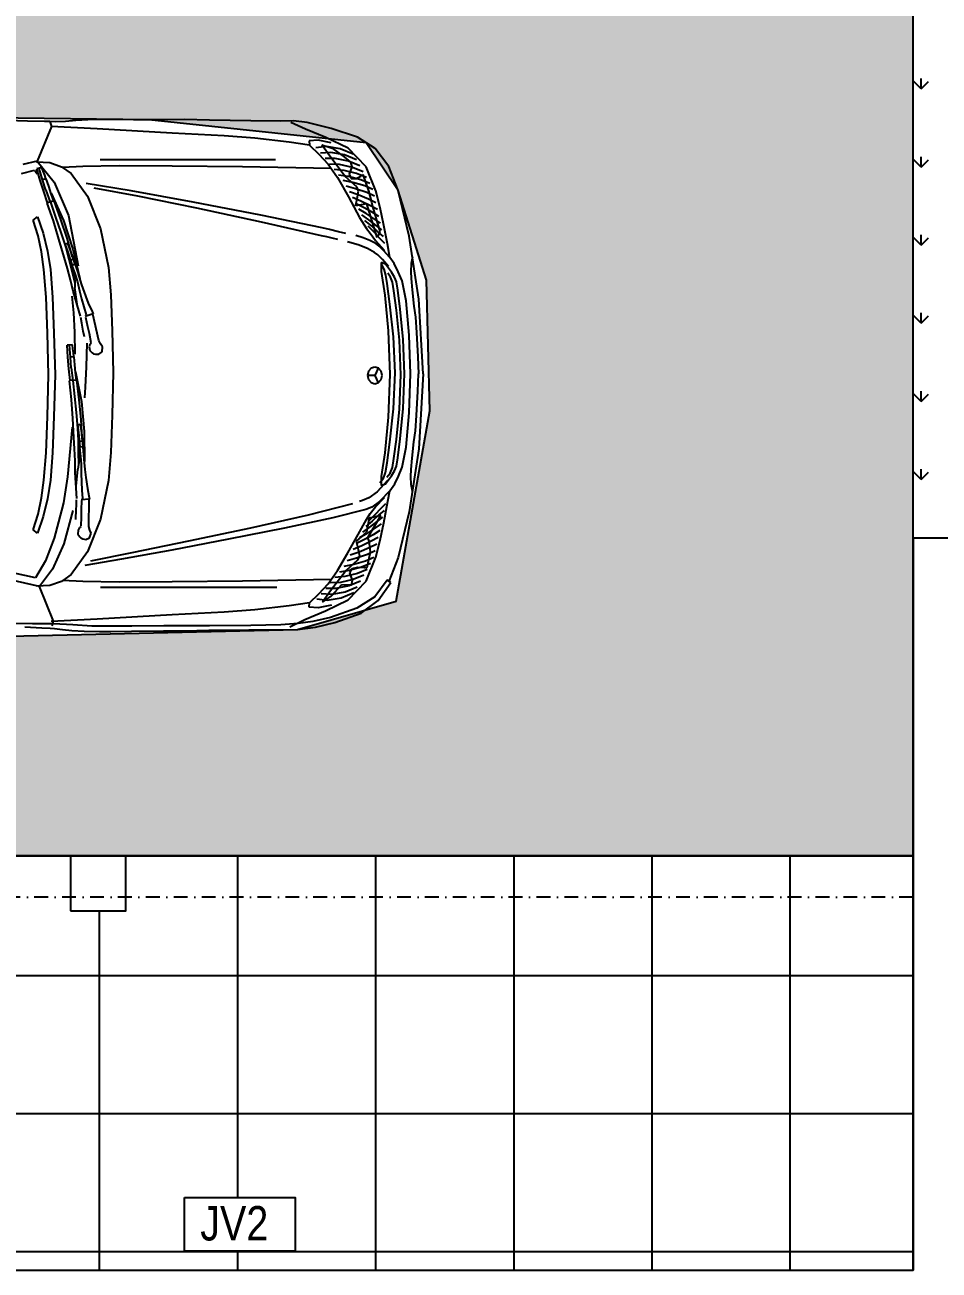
# Model space of a CAD drawing. Header units: millimetres. Extents: x -6300 to 1991, y -4770 to 4545.
# Drawn here: x -1471.2 to -1140.3, y -2712.2 to -2261.4 of the extents above; entities that cross this region are included whole.
import ezdxf
from ezdxf.enums import TextEntityAlignment as Align

# ---------------------------------------------------------------- set-up
doc = ezdxf.new("R2010")
doc.units = ezdxf.units.MM
doc.header["$LTSCALE"] = 20
doc.header["$MEASUREMENT"] = 0
doc.linetypes.add('DASHDOT2', pattern=[0.5, 0.25, -0.125, 0, -0.125])
doc.layers.get('0').update_dxf_attribs({"linetype": 'CONTINUOUS'})
doc.layers.add('HIDROSSANITÁRIO', color=8, linetype='CONTINUOUS')
doc.styles.add('F2', font='ARIALN.TTF')

# ---------------------------------------------------------------- blocks, each defined once
blk = doc.blocks.new('Austin Mini dessus')
at = {"color": 8, "flags": 128}
for points in [[(-0.2069, 3.765), (-0.1204, 3.7865)], [(-0.1204, 3.7865), (-0.0703, 3.7926)], [(-0.114, 3.7617), (-0.0609, 3.787)], [(-0.0703, 3.7926), (-0.0241, 3.7916)], [(-0.0241, 3.7916), (0.0842, 3.7922)], [(0.0842, 3.7922), (0.2332, 3.7952)], [(0.2332, 3.7952), (0.3237, 3.797)], [(0.3237, 3.797), (0.3971, 3.7966)], [(0.3971, 3.7966), (0.5088, 3.7962)], [(0.5088, 3.7962), (0.581, 3.797)], [(0.581, 3.797), (0.6212, 3.7976)], [(0.6212, 3.7976), (0.674, 3.7963)], [(0.674, 3.7963), (0.7177, 3.7934)], [(0.7177, 3.7934), (0.7547, 3.7905)], [(0.7547, 3.7905), (0.7913, 3.7892)], [(0.7913, 3.7892), (0.8117, 3.7899)], [(0.8107, 3.7898), (0.8054, 3.7722)], [(0.8117, 3.7899), (0.831, 3.7901)], [(0.831, 3.7901), (0.8924, 3.7915)], [(0.8924, 3.7915), (1.0016, 3.7949)], [(-0.302, 3.7337), (-0.2069, 3.765)], [(-0.1874, 3.7324), (-0.114, 3.7617)], [(0.18, 3.7384), (0.3684, 3.7483)], [(0.3684, 3.7483), (0.6405, 3.7634)], [(0.6405, 3.7634), (0.8064, 3.7721)], [(0.8054, 3.7722), (0.8566, 3.6469)], [(-0.3667, 3.6929), (-0.302, 3.7337)], [(-0.269, 3.694), (-0.1874, 3.7324)], [(-0.24, 3.6915), (-0.1897, 3.6999)], [(-0.1734, 3.7051), (-0.2108, 3.6933)], [(-0.2065, 3.713), (-0.1595, 3.7223)], [(-0.2018, 3.6646), (-0.1734, 3.7051)], [(-0.1897, 3.6999), (-0.152, 3.6952)], [(-0.1288, 3.7047), (-0.1629, 3.672)], [(-0.1595, 3.7223), (-0.127, 3.7206)], [(-0.127, 3.7206), (-0.1288, 3.7047)], [(-0.1288, 3.7047), (-0.0554, 3.7158)], [(-0.0554, 3.7158), (0.0688, 3.7297)], [(0.0688, 3.7297), (0.18, 3.7384)], [(-0.4163, 3.6266), (-0.3667, 3.6929)], [(-0.3332, 3.6261), (-0.269, 3.694)], [(-0.2983, 3.6509), (-0.2548, 3.669)], [(-0.2862, 3.6722), (-0.24, 3.6915)], [(-0.2557, 3.6613), (-0.2776, 3.6432)], [(-0.2696, 3.6465), (-0.2217, 3.6563)], [(-0.2582, 3.5904), (-0.2018, 3.6646)], [(-0.2108, 3.6933), (-0.2557, 3.6613)], [(-0.2548, 3.669), (-0.2057, 3.6781)], [(-0.2217, 3.6563), (-0.1848, 3.6556)], [(-0.2057, 3.6781), (-0.1684, 3.6754)], [(-0.1629, 3.672), (-0.1958, 3.6357)], [(0.6296, 3.652), (-0.0059, 3.652)], [(-0.4494, 3.54), (-0.4163, 3.6266)], [(-0.3686, 3.5396), (-0.3332, 3.6261)], [(-0.3224, 3.6082), (-0.2844, 3.624)], [(-0.3103, 3.6295), (-0.2696, 3.6465)], [(-0.2992, 3.6015), (-0.2538, 3.6126)], [(-0.2844, 3.624), (-0.2378, 3.6344)], [(-0.2776, 3.6432), (-0.2819, 3.6262)], [(-0.2819, 3.6262), (-0.2717, 3.5998)], [(-0.2538, 3.6126), (-0.2177, 3.6161)], [(-0.2378, 3.6344), (-0.2012, 3.6358)], [(-0.1958, 3.6357), (-0.2299, 3.5876)], [(-0.2069, 3.6195), (0.1144, 3.6255)], [(0.1144, 3.6255), (0.369, 3.6287)], [(0.369, 3.6287), (0.5603, 3.6292)], [(0.5603, 3.6292), (0.6914, 3.6273)], [(0.6914, 3.6273), (0.7656, 3.6231)], [(0.769, 3.6265), (0.7337, 3.6018)], [(0.8118, 3.6411), (0.769, 3.6265)], [(0.8566, 3.6469), (0.7958, 3.5707)], [(0.8596, 3.6444), (0.8118, 3.6411)], [(0.8299, 3.5961), (0.835, 3.6098)], [(0.835, 3.6098), (0.8402, 3.6233)], [(0.8372, 3.5784), (0.8502, 3.6203)], [(0.8402, 3.6233), (0.8582, 3.6183)], [(0.8462, 3.577), (0.8582, 3.6183)], [(0.8566, 3.6469), (0.909, 3.6348)], [(0.8634, 3.6093), (0.8604, 3.6051)], [(0.8666, 3.6133), (0.8634, 3.6093)], [(0.9143, 3.6021), (0.8666, 3.6133)], [(-0.3465, 3.5655), (-0.3139, 3.579)], [(-0.3219, 3.5976), (-0.3417, 3.5395)], [(-0.3344, 3.5868), (-0.2992, 3.6015)], [(-0.3287, 3.5566), (-0.2858, 3.5689)], [(-0.3144, 3.5923), (-0.3219, 3.5976)], [(-0.2975, 3.5839), (-0.3144, 3.5923)], [(-0.3139, 3.579), (-0.2698, 3.5907)], [(-0.2994, 3.5535), (-0.2582, 3.5904)], [(-0.28, 3.5832), (-0.2975, 3.5839)], [(-0.2858, 3.5689), (-0.2505, 3.5765)], [(-0.2717, 3.5998), (-0.28, 3.5832)], [(-0.2299, 3.5876), (-0.2701, 3.5169)], [(-0.2698, 3.5907), (-0.2341, 3.5963)], [(0.517, 3.5386), (0.6793, 3.5662)], [(0.7337, 3.6018), (0.675, 3.5196)], [(0.7958, 3.5707), (0.7435, 3.4498)], [(0.8151, 3.5556), (0.8242, 3.5824)], [(0.8252, 3.5824), (0.8299, 3.5961)], [(0.8252, 3.5824), (0.8372, 3.5784)], [(0.8257, 3.5419), (0.8372, 3.5784)], [(0.8334, 3.5361), (0.8462, 3.577)], [(0.8604, 3.6051), (0.8577, 3.6008)], [(-0.4897, 3.3744), (-0.4494, 3.54)], [(-0.3843, 3.4776), (-0.3686, 3.5396)], [(-0.3639, 3.5197), (-0.3356, 3.5327)], [(-0.3585, 3.5441), (-0.3287, 3.5566)], [(-0.3417, 3.5395), (-0.3534, 3.4979)], [(-0.3424, 3.5089), (-0.3051, 3.524)], [(-0.3356, 3.5327), (-0.2955, 3.5465)], [(-0.2701, 3.5169), (-0.3098, 3.443)], [(-0.3066, 3.538), (-0.2994, 3.5535)], [(-0.3001, 3.5036), (-0.3066, 3.538)], [(-0.3051, 3.524), (-0.273, 3.5351)], [(-0.2955, 3.5465), (-0.2617, 3.5558)], [(0.2791, 3.4759), (0.4929, 3.5192)], [(0.2925, 3.4981), (0.517, 3.5386)], [(0.4929, 3.5192), (0.6502, 3.5491)], [(0.675, 3.5196), (0.6278, 3.4015)], [(0.8067, 3.5309), (0.7615, 3.4315)], [(0.7972, 3.5019), (0.8063, 3.5287)], [(0.8063, 3.5287), (0.8151, 3.5556)], [(0.8257, 3.5419), (0.8097, 3.4979)], [(0.8192, 3.4954), (0.8334, 3.5361)], [(-0.3968, 3.4202), (-0.3843, 3.4776)], [(-0.3572, 3.4821), (-0.3836, 3.3914)], [(-0.3746, 3.4709), (-0.3493, 3.4851)], [(-0.374, 3.3698), (-0.3363, 3.4925)], [(-0.3693, 3.4953), (-0.3424, 3.5089)], [(-0.3534, 3.4979), (-0.3572, 3.4821)], [(-0.3561, 3.4613), (-0.3244, 3.4792)], [(-0.3493, 3.4851), (-0.3148, 3.5016)], [(-0.3363, 3.4925), (-0.2946, 3.4845)], [(-0.3341, 3.4567), (-0.3068, 3.4729)], [(-0.3244, 3.4792), (-0.2956, 3.4936)], [(-0.3148, 3.5016), (-0.2843, 3.5144)], [(-0.2946, 3.4845), (-0.3001, 3.5036)], [(0.0453, 3.4261), (0.2791, 3.4759)], [(0.0478, 3.4514), (0.2925, 3.4981)], [(0.7718, 3.4351), (0.7952, 3.5024)], [(0.8092, 3.4984), (0.7905, 3.4435)], [(0.7952, 3.5024), (0.8192, 3.4954)], [(0.7985, 3.4305), (0.8212, 3.4949)], [(-0.3854, 3.4222), (-0.363, 3.4375)], [(-0.38, 3.4466), (-0.3561, 3.4613)], [(-0.3698, 3.4136), (-0.3437, 3.4343)], [(-0.363, 3.4375), (-0.3341, 3.4567)], [(-0.3534, 3.4119), (-0.3294, 3.4315)], [(-0.3437, 3.4343), (-0.3181, 3.4522)], [(-0.3098, 3.443), (-0.3346, 3.403)], [(-0.1749, 3.4052), (0.0478, 3.4514)], [(-0.172, 3.3767), (0.0453, 3.4261)], [(0.7435, 3.4498), (0.7081, 3.2674)], [(0.7615, 3.4315), (0.7277, 3.3278)], [(0.7484, 3.3675), (0.7718, 3.4351)], [(0.7905, 3.4435), (0.7715, 3.3887)], [(0.7785, 3.3642), (0.7985, 3.4305)], [(0.8558, 3.4451), (0.8359, 3.3854)], [(0.8536, 3.3763), (0.8715, 3.4329)], [(0.8715, 3.4329), (0.8558, 3.4451)], [(-0.4112, 3.3468), (-0.3968, 3.4202)], [(-0.3961, 3.3734), (-0.3767, 3.3898)], [(-0.3908, 3.3978), (-0.3698, 3.4136)], [(-0.3836, 3.3914), (-0.374, 3.3698)], [(-0.3836, 3.366), (-0.363, 3.3894)], [(-0.3767, 3.3898), (-0.3534, 3.4119)], [(-0.3481, 3.3863), (-0.3679, 3.3589)], [(-0.363, 3.3894), (-0.3407, 3.4108)], [(-0.3346, 3.403), (-0.3481, 3.3863)], [(-0.2599, 3.3851), (-0.2335, 3.3912)], [(-0.2335, 3.3912), (-0.2013, 3.399)], [(-0.2013, 3.399), (-0.1749, 3.4052)], [(0.6278, 3.4015), (0.5988, 3.2619)], [(0.7715, 3.3887), (0.7537, 3.3335)], [(0.8359, 3.3854), (0.8202, 3.3211)], [(-0.5243, 3.1472), (-0.4897, 3.3744)], [(-0.4198, 3.2983), (-0.4112, 3.3468)], [(-0.4015, 3.349), (-0.3836, 3.366)], [(-0.3679, 3.3589), (-0.4003, 3.3232)], [(-0.397, 3.3226), (-0.3805, 3.3391)], [(-0.3805, 3.3391), (-0.3683, 3.348)], [(-0.3683, 3.348), (-0.347, 3.3593)], [(-0.347, 3.3593), (-0.3226, 3.369)], [(-0.339, 3.3298), (-0.3048, 3.3438)], [(-0.3226, 3.369), (-0.2958, 3.3774)], [(-0.3048, 3.3438), (-0.2667, 3.355)], [(-0.2307, 3.363), (-0.2112, 3.3675)], [(-0.2112, 3.3675), (-0.1915, 3.3721)], [(-0.1915, 3.3721), (-0.172, 3.3767)], [(0.7293, 3.299), (0.7484, 3.3675)], [(0.7472, 3.3485), (0.7374, 3.3232)], [(0.7462, 3.3202), (0.7557, 3.3455)], [(0.7472, 3.3485), (0.7557, 3.345)], [(0.7597, 3.2985), (0.7785, 3.3642)], [(0.8415, 3.3179), (0.8536, 3.3763)], [(-0.5014, 3.3001), (-0.4965, 3.2759)], [(-0.435, 3.2757), (-0.4198, 3.2983)], [(-0.4198, 3.2983), (-0.397, 3.3226)], [(-0.3926, 3.2902), (-0.3764, 3.3069)], [(-0.3764, 3.3069), (-0.3644, 3.3161)], [(-0.3644, 3.3161), (-0.339, 3.3298)], [(0.7277, 3.3278), (0.7023, 3.2216)], [(0.728, 3.2975), (0.7203, 3.2716)], [(0.7263, 3.2915), (0.7353, 3.2885)], [(0.7374, 3.3232), (0.728, 3.2975)], [(0.7293, 3.2686), (0.7371, 3.2944)], [(0.7422, 3.2911), (0.7318, 3.2485)], [(0.7371, 3.2944), (0.7462, 3.3202)], [(0.7537, 3.3335), (0.7422, 3.2911)], [(0.7478, 3.258), (0.7597, 3.2985)], [(0.8202, 3.3211), (0.8092, 3.2537)], [(0.8325, 3.2537), (0.8415, 3.3179)], [(-0.4965, 3.2759), (-0.4951, 3.2474)], [(-0.4951, 3.2474), (-0.4961, 3.222)], [(-0.4642, 3.2131), (-0.4498, 3.2462)], [(-0.4498, 3.2462), (-0.435, 3.2757)], [(-0.4251, 3.2451), (-0.4036, 3.2735)], [(-0.415, 3.2655), (-0.3926, 3.2902)], [(-0.4054, 3.2337), (-0.3992, 3.255)], [(-0.4036, 3.2735), (-0.3881, 3.2799)], [(-0.3879, 3.2469), (-0.4009, 3.1615)], [(-0.3992, 3.255), (-0.3897, 3.273)], [(-0.3881, 3.2799), (-0.3879, 3.2469)], [(0.5988, 3.2619), (0.5909, 3.1628)], [(0.7153, 3.258), (0.7105, 3.2437)], [(0.7198, 3.2721), (0.7153, 3.258)], [(0.7313, 3.2686), (0.72, 3.2361)], [(0.7208, 3.2721), (0.7313, 3.2686)], [(0.7318, 3.2485), (0.7208, 3.2061)], [(0.7361, 3.2172), (0.7478, 3.258)], [(0.8092, 3.2537), (0.8014, 3.1546)], [(0.8246, 3.1546), (0.8325, 3.2537)], [(-0.4961, 3.222), (-0.5002, 3.1805)], [(-0.4783, 3.1411), (-0.4642, 3.2131)], [(-0.4482, 3.1794), (-0.4433, 3.2092)], [(-0.4433, 3.2092), (-0.4368, 3.2263)], [(-0.4368, 3.2263), (-0.4251, 3.2451)], [(-0.4345, 3.1767), (-0.4292, 3.2081)], [(-0.4292, 3.2081), (-0.4223, 3.2271)], [(-0.4223, 3.2271), (-0.4123, 3.2411)], [(-0.42, 3.129), (-0.4102, 3.2033)], [(-0.4102, 3.2033), (-0.4054, 3.2337)], [(0.7063, 3.2296), (0.6964, 3.1985)], [(0.7116, 3.2101), (0.7041, 3.1774)], [(0.7105, 3.2437), (0.7063, 3.2296)], [(0.72, 3.2361), (0.7116, 3.2101)], [(0.721, 3.2072), (0.7203, 3.1896)], [(0.7215, 3.2248), (0.721, 3.2072)], [(0.7243, 3.2421), (0.7215, 3.2248)], [(0.7263, 3.1761), (0.7361, 3.2172)], [(-0.5002, 3.1805), (-0.5068, 3.1221)], [(-0.457, 3.1102), (-0.4482, 3.1794)], [(-0.4433, 3.1075), (-0.4345, 3.1767)], [(-0.4009, 3.1615), (-0.4139, 3.0323)], [(0.5909, 3.1628), (0.5858, 3.0317)], [(0.6864, 3.1723), (0.6761, 3.1418)], [(0.6964, 3.1985), (0.6864, 3.1723)], [(0.7041, 3.1774), (0.6969, 3.1476)], [(0.6998, 3.0852), (0.7263, 3.1761)], [(0.7123, 3.1286), (0.7203, 3.1896)], [(0.7318, 3.1572), (0.726, 3.0977)], [(-0.5405, 2.876), (-0.5243, 3.1472)], [(-0.5068, 3.1221), (-0.5121, 3.0818)], [(-0.4897, 3.0166), (-0.4783, 3.1411)], [(-0.4326, 3.01), (-0.42, 3.129)], [(0.6698, 3.1266), (0.6607, 3.1082)], [(0.6761, 3.1418), (0.6698, 3.1266)], [(0.6884, 3.1193), (0.6795, 3.0899)], [(0.6969, 3.1476), (0.6884, 3.1193)], [(0.8014, 3.1546), (0.7962, 3.0235)], [(0.8194, 3.0235), (0.8246, 3.1546)], [(-0.5121, 3.0818), (-0.5164, 3.0261)], [(-0.4678, 3.0008), (-0.457, 3.1102)], [(-0.4541, 2.9981), (-0.4433, 3.1075)], [(0.6338, 2.997), (0.6553, 3.0927)], [(0.6607, 3.1082), (0.6538, 3.0932)], [(0.6538, 3.0932), (0.6836, 3.0845)], [(0.6818, 3.0817), (0.6747, 3.0485)], [(0.6957, 3.0601), (0.6993, 3.0807)], [(0.726, 3.0977), (0.7219, 3.0275)], [(-0.5164, 3.0261), (-0.5207, 2.9376)], [(-0.4139, 3.0323), (-0.4198, 2.8742)], [(0.5858, 3.0317), (0.5818, 2.8809)], [(0.6693, 3.0237), (0.6625, 2.9905)], [(0.6747, 3.0485), (0.6693, 3.0237)], [(0.6853, 3.0102), (0.6902, 3.0313)], [(0.6902, 3.0313), (0.6957, 3.0601)], [(0.7219, 3.0275), (0.7205, 2.9476)], [(0.7962, 3.0235), (0.7923, 2.8727)], [(0.8155, 2.8727), (0.8194, 3.0235)], [(-0.4943, 2.876), (-0.4897, 3.0166)], [(-0.473, 2.876), (-0.4678, 3.0008)], [(-0.4594, 2.8733), (-0.4541, 2.9981)], [(-0.4389, 2.8801), (-0.4326, 3.01)], [(0.6202, 2.9747), (0.6273, 2.9847)], [(0.6273, 2.9847), (0.6338, 2.997)], [(0.6618, 2.9878), (0.6631, 2.986)], [(0.6631, 2.986), (0.6661, 2.9845)], [(0.6661, 2.9845), (0.6693, 2.9748)], [(0.677, 2.9877), (0.6796, 2.9022)], [(0.7277, 2.9669), (0.7297, 2.9812)], [(0.7297, 2.9812), (0.7484, 2.9804)], [(0.7369, 2.9367), (0.7402, 2.9806)], [(0.7461, 2.9374), (0.7484, 2.9804)], [(-0.5207, 2.9376), (-0.5227, 2.876)], [(0.6221, 2.9567), (0.6202, 2.9747)], [(0.6341, 2.9475), (0.6221, 2.9567)], [(0.6455, 2.9473), (0.6341, 2.9475)], [(0.6529, 2.9495), (0.6455, 2.9473)], [(0.6577, 2.9524), (0.6529, 2.9495)], [(0.6662, 2.9608), (0.6577, 2.9524)], [(0.6693, 2.9748), (0.6662, 2.9608)], [(0.7205, 2.9096), (0.7234, 2.9377)], [(0.7244, 2.9379), (0.7259, 2.9524)], [(0.7244, 2.9379), (0.7369, 2.9367)], [(0.7259, 2.9524), (0.7277, 2.9669)], [(0.7339, 2.8986), (0.7369, 2.9367)], [(0.7427, 2.8947), (0.7461, 2.9374)], [(-0.3917, 2.8708), (-0.3881, 2.8859)], [(-0.3881, 2.8859), (-0.3786, 2.8967)], [(-0.3786, 2.8967), (-0.3653, 2.9008)], [(-0.3767, 2.8977), (-0.3653, 2.8708)], [(-0.3653, 2.9008), (-0.352, 2.8967)], [(-0.352, 2.8967), (-0.3425, 2.8859)], [(-0.3425, 2.8859), (-0.3389, 2.8708)], [(0.6796, 2.9022), (0.6837, 2.8284)], [(0.718, 2.8814), (0.7205, 2.9096)], [(0.7339, 2.8986), (0.7283, 2.8522)], [(0.7381, 2.8519), (0.7427, 2.8947)], [(-0.5405, 2.876), (-0.5243, 2.6047)], [(-0.5207, 2.8143), (-0.5227, 2.876)], [(-0.4897, 2.7353), (-0.4943, 2.876)], [(-0.4678, 2.7512), (-0.473, 2.876)], [(-0.4541, 2.7484), (-0.4594, 2.8733)], [(-0.4326, 2.7495), (-0.4389, 2.8801)], [(-0.4198, 2.8742), (-0.4139, 2.72)], [(-0.3881, 2.8557), (-0.3917, 2.8708)], [(-0.3786, 2.845), (-0.3881, 2.8557)], [(-0.3653, 2.8409), (-0.3786, 2.845)], [(-0.3653, 2.8708), (-0.3767, 2.844)], [(-0.3653, 2.8708), (-0.3389, 2.8708)], [(-0.352, 2.845), (-0.3653, 2.8409)], [(-0.3425, 2.8557), (-0.352, 2.845)], [(-0.3389, 2.8708), (-0.3425, 2.8557)], [(0.5818, 2.8809), (0.5858, 2.7275)], [(0.7179, 2.8836), (0.6962, 2.7767)], [(0.7054, 2.7825), (0.7131, 2.8533)], [(0.7131, 2.8533), (0.7381, 2.8519)], [(0.7152, 2.8533), (0.718, 2.8814)], [(0.7277, 2.8526), (0.7218, 2.7949)], [(0.7325, 2.784), (0.7401, 2.8518)], [(0.7923, 2.8727), (0.7962, 2.7218)], [(0.8194, 2.7218), (0.8155, 2.8727)], [(-0.5164, 2.7259), (-0.5207, 2.8143)], [(0.6837, 2.8284), (0.6857, 2.7893)], [(0.7218, 2.7949), (0.7156, 2.7372)], [(-0.457, 2.6417), (-0.4678, 2.7512)], [(0.6962, 2.7767), (0.6866, 2.668)], [(0.6979, 2.7113), (0.7054, 2.7825)], [(0.7279, 2.7148), (0.7325, 2.784)], [(-0.5121, 2.6701), (-0.5164, 2.7259)], [(-0.4783, 2.6109), (-0.4897, 2.7353)], [(-0.4433, 2.639), (-0.4541, 2.7484)], [(-0.42, 2.6293), (-0.4326, 2.7495)], [(-0.4139, 2.72), (-0.4009, 2.5911)], [(0.5858, 2.7275), (0.5909, 2.5917)], [(0.6946, 2.6403), (0.6979, 2.7113)], [(0.7156, 2.7372), (0.7107, 2.6794)], [(0.7244, 2.6467), (0.7279, 2.7148)], [(0.7962, 2.7218), (0.8014, 2.5907)], [(0.8246, 2.5907), (0.8194, 2.7218)], [(-0.5068, 2.6299), (-0.5121, 2.6701)], [(0.6866, 2.668), (0.6857, 2.5588)], [(0.6971, 2.6657), (0.6937, 2.6386)], [(0.701, 2.6926), (0.6971, 2.6657)], [(0.701, 2.6926), (0.7101, 2.6911)], [(0.7033, 2.6376), (0.7063, 2.6647)], [(0.7063, 2.6647), (0.71, 2.6915)], [(0.7107, 2.6794), (0.709, 2.6356)], [(0.731, 2.6835), (0.7474, 2.5042)], [(-0.5002, 2.5714), (-0.5068, 2.6299)], [(-0.4482, 2.5725), (-0.457, 2.6417)], [(-0.4345, 2.5698), (-0.4433, 2.639)], [(-0.4102, 2.5543), (-0.42, 2.6293)], [(0.6937, 2.6386), (0.692, 2.6115)], [(0.6934, 2.6323), (0.7028, 2.6314)], [(0.7015, 2.6106), (0.7033, 2.6376)], [(0.709, 2.6356), (0.7085, 2.5917)], [(0.7219, 2.6045), (0.7244, 2.6467)], [(-0.5243, 2.6047), (-0.4897, 2.3776)], [(-0.4961, 2.5299), (-0.5002, 2.5714)], [(-0.4642, 2.5388), (-0.4783, 2.6109)], [(-0.4433, 2.5428), (-0.4482, 2.5725)], [(-0.429, 2.5374), (-0.4345, 2.5698)], [(-0.4009, 2.5911), (-0.3879, 2.5051)], [(0.5909, 2.5917), (0.5988, 2.49)], [(0.689, 2.5822), (0.6878, 2.5675)], [(0.6903, 2.5972), (0.689, 2.5822)], [(0.6914, 2.6119), (0.6903, 2.5972)], [(0.6924, 2.6121), (0.7034, 2.6111)], [(0.6997, 2.5769), (0.6975, 2.5497)], [(0.7034, 2.6111), (0.6997, 2.5769)], [(0.7026, 2.5837), (0.7038, 2.5662)], [(0.7085, 2.5917), (0.7072, 2.5478)], [(0.7197, 2.5621), (0.7219, 2.6045)], [(0.8014, 2.5907), (0.8092, 2.4916)], [(0.8325, 2.4916), (0.8246, 2.5907)], [(-0.4951, 2.5046), (-0.4961, 2.5299)], [(-0.4511, 2.5067), (-0.4642, 2.5388)], [(-0.4368, 2.5257), (-0.4433, 2.5428)], [(-0.4251, 2.5069), (-0.4368, 2.5257)], [(-0.4211, 2.5171), (-0.429, 2.5374)], [(-0.4038, 2.5192), (-0.4102, 2.5543)], [(0.6847, 2.5306), (0.6807, 2.5008)], [(0.6878, 2.5675), (0.6847, 2.5306)], [(0.6975, 2.5497), (0.6975, 2.5161)], [(0.7038, 2.5662), (0.7072, 2.5489)], [(0.7072, 2.5489), (0.7105, 2.5317)], [(0.7164, 2.4705), (0.7105, 2.5317)], [(0.7193, 2.5199), (0.7197, 2.5621)], [(-0.4965, 2.4761), (-0.4951, 2.5046)], [(-0.4377, 2.4782), (-0.4511, 2.5067)], [(-0.4036, 2.4784), (-0.4251, 2.5069)], [(-0.4082, 2.5023), (-0.4211, 2.5171)], [(-0.4106, 2.4907), (-0.373, 2.4496)], [(-0.3951, 2.4956), (-0.4038, 2.5192)], [(-0.3837, 2.4832), (-0.3951, 2.4956)], [(-0.3879, 2.5051), (-0.3881, 2.472)], [(0.5988, 2.49), (0.6278, 2.3505)], [(0.6807, 2.5008), (0.6754, 2.4613)], [(0.6972, 2.4854), (0.6952, 2.456)], [(0.6975, 2.5161), (0.6972, 2.4854)], [(0.714, 2.4253), (0.7193, 2.5199)], [(0.7474, 2.5042), (0.7622, 2.4097)], [(0.8092, 2.4916), (0.8202, 2.4242)], [(0.8415, 2.4274), (0.8325, 2.4916)], [(-0.5014, 2.4519), (-0.4965, 2.4761)], [(-0.4198, 2.4536), (-0.4377, 2.4782)], [(-0.4198, 2.4536), (-0.3822, 2.4143)], [(-0.4126, 2.4151), (-0.4198, 2.4536)], [(-0.3881, 2.472), (-0.4036, 2.4784)], [(-0.373, 2.4496), (-0.3435, 2.4277)], [(0.6699, 2.4354), (0.6674, 2.4227)], [(0.673, 2.4486), (0.6699, 2.4354)], [(0.6754, 2.4613), (0.673, 2.4486)], [(0.6952, 2.456), (0.6932, 2.4254)], [(-0.3975, 2.3367), (-0.4126, 2.4151)], [(-0.4043, 2.4065), (-0.3863, 2.3895)], [(-0.3677, 2.3955), (-0.4003, 2.4288)], [(-0.3863, 2.3895), (-0.3657, 2.3661)], [(-0.3822, 2.4143), (-0.3546, 2.3944)], [(-0.3478, 2.3704), (-0.3677, 2.3955)], [(-0.3546, 2.3944), (-0.3323, 2.3856)], [(-0.3435, 2.4277), (-0.32, 2.4176)], [(-0.32, 2.4176), (-0.3092, 2.4141)], [(-0.2838, 2.4064), (-0.1243, 2.3655)], [(0.6674, 2.4227), (0.6984, 2.421)], [(0.6695, 2.3245), (0.669, 2.4226)], [(0.6972, 2.4178), (0.6978, 2.3839)], [(0.715, 2.4096), (0.7145, 2.4208)], [(0.7153, 2.3984), (0.715, 2.4096)], [(0.7156, 2.3872), (0.7153, 2.3984)], [(0.7622, 2.4097), (0.7686, 2.3821)], [(0.8202, 2.4242), (0.8359, 2.3599)], [(0.8536, 2.369), (0.8415, 2.4274)], [(-0.4897, 2.3776), (-0.4494, 2.2119)], [(-0.3989, 2.3821), (-0.3794, 2.3657)], [(-0.3935, 2.3577), (-0.3726, 2.3419)], [(-0.3864, 2.3641), (-0.3443, 2.3544)], [(-0.3402, 2.2847), (-0.3864, 2.3641)], [(-0.3794, 2.3657), (-0.3561, 2.3436)], [(-0.3657, 2.3661), (-0.3434, 2.3447)], [(-0.3346, 2.3489), (-0.3478, 2.3704)], [(-0.3443, 2.3544), (-0.3348, 2.3038)], [(-0.3048, 2.2947), (-0.3346, 2.3489)], [(-0.3323, 2.3856), (-0.2128, 2.3556)], [(-0.2128, 2.3556), (-0.0386, 2.3181)], [(-0.1243, 2.3655), (0.085, 2.3182)], [(0.6278, 2.3505), (0.675, 2.2324)], [(0.6978, 2.3839), (0.6981, 2.3586)], [(0.6981, 2.3586), (0.6989, 2.3247)], [(0.7163, 2.3745), (0.7156, 2.3872)], [(0.717, 2.3616), (0.7163, 2.3745)], [(0.7167, 2.349), (0.717, 2.3616)], [(0.7276, 2.3821), (0.761, 2.261)], [(0.7686, 2.3821), (0.7952, 2.2812)], [(0.8359, 2.3599), (0.8558, 2.3002)], [(0.8715, 2.3124), (0.8536, 2.369)], [(-0.3843, 2.2744), (-0.3975, 2.3367)], [(-0.3881, 2.3334), (-0.3657, 2.3181)], [(-0.3827, 2.309), (-0.3589, 2.2942)], [(-0.3726, 2.3419), (-0.3464, 2.3212)], [(-0.3657, 2.3181), (-0.3368, 2.2988)], [(-0.3561, 2.3436), (-0.3321, 2.324)], [(-0.3464, 2.3212), (-0.3209, 2.3033)], [(-0.3348, 2.3038), (-0.2973, 2.271)], [(-0.0386, 2.3181), (0.1643, 2.2777)], [(0.085, 2.3182), (0.3093, 2.2706)], [(0.6613, 2.2997), (0.6659, 2.3111)], [(0.6672, 2.2826), (0.6613, 2.2997)], [(0.6659, 2.3111), (0.6695, 2.3245)], [(0.6989, 2.3218), (0.7006, 2.3204)], [(0.7006, 2.3204), (0.7038, 2.3197)], [(0.7038, 2.3197), (0.7091, 2.3109)], [(0.7091, 2.3109), (0.7093, 2.2966)], [(0.8558, 2.3002), (0.8715, 2.3124)], [(-0.3686, 2.2124), (-0.3843, 2.2744)], [(-0.3774, 2.2846), (-0.352, 2.2704)], [(-0.372, 2.2602), (-0.3452, 2.2466)], [(-0.3589, 2.2942), (-0.3272, 2.2763)], [(-0.352, 2.2704), (-0.3175, 2.2539)], [(-0.3489, 2.2319), (-0.3449, 2.2704)], [(-0.3449, 2.2704), (-0.3402, 2.2847)], [(-0.3368, 2.2988), (-0.3096, 2.2826)], [(-0.3272, 2.2763), (-0.2983, 2.2619)], [(-0.3175, 2.2539), (-0.287, 2.2412)], [(-0.2675, 2.228), (-0.3048, 2.2947)], [(-0.2973, 2.271), (-0.3028, 2.2519)], [(0.1643, 2.2777), (0.3699, 2.2387)], [(0.3093, 2.2706), (0.5139, 2.2288)], [(0.6809, 2.2764), (0.6672, 2.2826)], [(0.6921, 2.2787), (0.6809, 2.2764)], [(0.6988, 2.2826), (0.6921, 2.2787)], [(0.7029, 2.2864), (0.6988, 2.2826)], [(0.7093, 2.2966), (0.7029, 2.2864)], [(0.761, 2.261), (0.8021, 2.1691)], [(0.7952, 2.2812), (0.8271, 2.1996)], [(-0.4494, 2.2119), (-0.4163, 2.1254)], [(-0.3332, 2.1259), (-0.3686, 2.2124)], [(-0.3666, 2.2358), (-0.3383, 2.2228)], [(-0.3612, 2.2114), (-0.3315, 2.199)], [(-0.3375, 2.1754), (-0.3489, 2.2319)], [(-0.3452, 2.2466), (-0.3079, 2.2315)], [(-0.3383, 2.2228), (-0.2982, 2.209)], [(-0.3028, 2.2519), (-0.3094, 2.2175)], [(-0.3094, 2.2175), (-0.3021, 2.202)], [(-0.3079, 2.2315), (-0.2757, 2.2204)], [(-0.2982, 2.209), (-0.2645, 2.1997)], [(-0.2299, 2.1644), (-0.2675, 2.228)], [(0.3699, 2.2387), (0.552, 2.2057)], [(0.5139, 2.2288), (0.6638, 2.199)], [(0.675, 2.2324), (0.7337, 2.1502)], [(0.8634, 2.1376), (1.3706, 2.2486)], [(-0.3492, 2.1901), (-0.3167, 2.1765)], [(-0.3267, 2.1761), (-0.3375, 2.1754)], [(-0.3372, 2.1687), (-0.3019, 2.154)], [(-0.3315, 2.199), (-0.2886, 2.1866)], [(-0.3036, 2.1762), (-0.3267, 2.1761)], [(-0.3167, 2.1765), (-0.2725, 2.1648)], [(-0.2827, 2.1724), (-0.3036, 2.1762)], [(-0.3021, 2.202), (-0.261, 2.1651)], [(-0.2886, 2.1866), (-0.2532, 2.179)], [(-0.2744, 2.1557), (-0.2827, 2.1724)], [(-0.2725, 2.1648), (-0.2368, 2.1592)], [(-0.261, 2.1651), (-0.2046, 2.0909)], [(-0.1958, 2.1163), (-0.2299, 2.1644)], [(0.552, 2.2057), (0.6848, 2.1831)], [(0.8021, 2.1691), (0.849, 2.1068)], [(0.8271, 2.1996), (0.8634, 2.1376)], [(-0.4226, 2.1216), (-0.4101, 2.1302)], [(-0.3778, 2.0561), (-0.4226, 2.1216)], [(-0.4101, 2.1302), (-0.3656, 2.0699)], [(-0.269, 2.0579), (-0.3332, 2.1259)], [(-0.3251, 2.1474), (-0.2871, 2.1315)], [(-0.3131, 2.126), (-0.2723, 2.109)], [(-0.3019, 2.154), (-0.2565, 2.1429)], [(-0.2871, 2.1315), (-0.2405, 2.1211)], [(-0.2847, 2.1294), (-0.2744, 2.1557)], [(-0.2803, 2.1124), (-0.2847, 2.1294)], [(-0.2565, 2.1429), (-0.2204, 2.1395)], [(-0.2405, 2.1211), (-0.204, 2.1197)], [(-0.2069, 2.1325), (0.1144, 2.1265)], [(0.1144, 2.1265), (0.369, 2.1233)], [(0.369, 2.1233), (0.5603, 2.1227)], [(0.5603, 2.1227), (0.6914, 2.1247)], [(0.6914, 2.1247), (0.7656, 2.1289)], [(0.7337, 2.1502), (0.769, 2.1254)], [(0.769, 2.1254), (0.8118, 2.1109)], [(0.849, 2.1068), (0.9014, 2.1189)], [(0.9014, 2.1189), (1.0142, 2.1447)], [(-0.301, 2.1047), (-0.2575, 2.0865)], [(-0.289, 2.0833), (-0.2428, 2.064)], [(-0.2456, 2.1137), (-0.2803, 2.1124)], [(-0.2723, 2.109), (-0.2245, 2.0993)], [(-0.2575, 2.0865), (-0.2084, 2.0774)], [(-0.2071, 2.072), (-0.2456, 2.1137)], [(-0.2245, 2.0993), (-0.1876, 2.0999)], [(-0.2084, 2.0774), (-0.1711, 2.0801)], [(-0.2046, 2.0909), (-0.1762, 2.0504)], [(-0.1629, 2.08), (-0.1958, 2.1163)], [(-0.1288, 2.0473), (-0.1629, 2.08)], [(0.6276, 2.1045), (-0.0104, 2.1045)], [(0.7979, 1.9816), (0.849, 2.1068)], [(0.8118, 2.1109), (0.8596, 2.1076)], [(-0.3153, 2.0107), (-0.3778, 2.0561)], [(-0.3656, 2.0699), (-0.3005, 2.0279)], [(-0.1866, 2.0184), (-0.269, 2.0579)], [(-0.2428, 2.064), (-0.1924, 2.0556)], [(-0.2082, 2.0394), (-0.1605, 2.0298)], [(-0.1762, 2.0504), (-0.2071, 2.072)], [(-0.1924, 2.0556), (-0.1547, 2.0604)], [(-0.1605, 2.0298), (-0.1273, 2.0313)], [(-0.1288, 2.0473), (-0.0554, 2.0362)], [(-0.1273, 2.0313), (-0.1288, 2.0473)], [(-0.0554, 2.0362), (0.0688, 2.0223)], [(-0.2203, 1.9763), (-0.3153, 2.0107)], [(-0.3005, 2.0279), (-0.2047, 1.9948)], [(-0.2047, 1.9948), (-0.141, 1.9797)], [(-0.1118, 1.9868), (-0.1866, 2.0184)], [(-0.0578, 1.9603), (-0.1118, 1.9868)], [(0.0688, 2.0223), (0.18, 2.0136)], [(0.18, 2.0136), (0.3684, 2.0036)], [(0.3684, 2.0036), (0.6405, 1.9886)], [(0.6405, 1.9886), (0.8064, 1.9798)], [(-0.1499, 1.9594), (-0.2203, 1.9763)], [(-0.0857, 1.9511), (-0.1499, 1.9594)], [(-0.141, 1.9797), (-0.088, 1.9728)], [(-0.088, 1.9728), (-0.0243, 1.9685)], [(-0.0153, 1.9503), (-0.0857, 1.9511)], [(-0.0243, 1.9685), (0.084, 1.9658)], [(0.0907, 1.9502), (-0.0153, 1.9503)], [(0.084, 1.9658), (0.2331, 1.9643)], [(0.2354, 1.9481), (0.0907, 1.9502)], [(0.2331, 1.9643), (0.3237, 1.9638)], [(0.3237, 1.9468), (0.2354, 1.9481)], [(0.3237, 1.9638), (0.3991, 1.9639)], [(0.3994, 1.9465), (0.3237, 1.9468)], [(0.3991, 1.9639), (0.5144, 1.9637)], [(0.5154, 1.9455), (0.3994, 1.9465)], [(0.5144, 1.9637), (0.5887, 1.9626)], [(0.5899, 1.9439), (0.5154, 1.9455)], [(0.5887, 1.9626), (0.6591, 1.9627)], [(0.6316, 1.9433), (0.5899, 1.9439)], [(0.6869, 1.9446), (0.6316, 1.9433)], [(0.6591, 1.9627), (0.7278, 1.9679)], [(0.7321, 1.9476), (0.6869, 1.9446)], [(0.7278, 1.9679), (0.7981, 1.971)], [(0.7655, 1.9512), (0.7321, 1.9476)], [(0.7946, 1.9543), (0.7655, 1.9512)], [(0.8101, 1.9559), (0.7946, 1.9543)], [(0.8032, 1.9639), (0.7979, 1.9816)], [(0.7981, 1.971), (0.7996, 1.9716)], [(0.7996, 1.9716), (0.8012, 1.972)], [(0.8012, 1.972), (0.803, 1.9721)], [(0.803, 1.9721), (0.8187, 1.9717)], [(0.8406, 1.9574), (0.8101, 1.9559)], [(0.8187, 1.9717), (0.8745, 1.9713)], [(0.902, 1.9603), (0.8406, 1.9574)], [(0.8745, 1.9713), (0.9836, 1.9722)]]:
    blk.add_lwpolyline(points, dxfattribs=at)

msp = doc.modelspace()

# ---------------------------------------------------------------- hatches: boundary and pattern name
at = {"layer": 'HIDROSSANITÁRIO'}
h = msp.add_hatch(dxfattribs=at)
h.set_pattern_fill('GRASS', color=8, scale=20, style=0)
h.set_pattern_definition([(90, (-158294.171, -6555.51), (-14.1421356, 14.1421356), [3.75, -24.5342713]), (45, (-158294.171, -6555.51), (-14.1421356, 14.1421356), [3.75, -16.25]), (135, (-158294.171, -6555.51), (-14.1421356, -14.1421356), [3.75, -16.25])])
h.paths.add_polyline_path([(-1149.708, -2077.168), (-1149.708, -2447.168), (-484.708, -2447.168), (-484.708, -1727.168), (-813.283, -1727.168), (-813.283, -2077.168)])
h.paths.add_polyline_path([(-682.346, -2263.574), (-682.346, -2259.842), (-683.775, -2260.126), (-684.986, -2260.935)], flags=24)
h.paths.add_polyline_path([(-682.346, -2263.574), (-684.986, -2260.935), (-685.795, -2262.146), (-686.079, -2263.574)], flags=24)
h.paths.add_polyline_path([(-682.346, -2263.574), (-678.614, -2263.574), (-678.898, -2265.002), (-679.707, -2266.213)], flags=24)
h.paths.add_polyline_path([(-682.346, -2263.574), (-679.707, -2266.213), (-680.918, -2267.022), (-682.346, -2267.307)], flags=24)
edge = h.paths.add_edge_path(flags=16)
edge.add_line((-682.346, -2271.039), (-682.346, -2256.109))
edge = h.paths.add_edge_path(flags=16)
edge.add_arc((-682.346, -2263.574), 3.732, 0, 360)
edge = h.paths.add_edge_path(flags=16)
edge.add_line((-689.811, -2263.574), (-654.7, -2263.574))
h.paths.add_polyline_path([(-679.379, -2264.463), (-647.258, -2264.463), (-647.258, -2246.435), (-679.379, -2246.435)], flags=24)
h.paths.add_polyline_path([(-717.203, -2226.741), (-609.619, -2226.741), (-609.619, -2199.187), (-717.203, -2199.187)], flags=24)
h.paths.add_polyline_path([(-697.518, -2247.225), (-629.304, -2247.225), (-629.304, -2227.51), (-697.518, -2227.51)], flags=24)
h.paths.add_polyline_path([(-807.475, -1796.24), (-767.446, -1796.24), (-767.446, -1815.706), (-807.475, -1815.706)], flags=16)
h.paths.add_polyline_path([(-1157.801, -2424.938), (-1127.456, -2424.938), (-1127.456, -2394.751), (-1157.801, -2394.751)], flags=9)
h.paths.add_polyline_path([(-1077.543, -2424.938), (-1037.96, -2424.938), (-1037.96, -2394.751), (-1077.543, -2394.751)], flags=24)
h.paths.add_polyline_path([(-987.801, -2424.938), (-957.456, -2424.938), (-957.456, -2394.751), (-987.801, -2394.751)], flags=24)
h.paths.add_polyline_path([(-894.979, -2424.938), (-855.396, -2424.938), (-855.396, -2394.751), (-894.979, -2394.751)], flags=24)
h.paths.add_polyline_path([(-792.801, -2424.938), (-762.456, -2424.938), (-762.456, -2394.751), (-792.801, -2394.751)], flags=24)
h.paths.add_polyline_path([(-646.886, -2424.938), (-607.302, -2424.938), (-607.302, -2394.751), (-646.886, -2394.751)], flags=24)
h.paths.add_polyline_path([(-1103.457, -2281.881), (-1103.457, -2242.297), (-1133.643, -2242.297), (-1133.643, -2281.881)], flags=24)
h.paths.add_polyline_path([(-675.3, -2281.693), (-625.659, -2281.693), (-625.659, -2265.371), (-675.3, -2265.371)], flags=24)
h.paths.add_polyline_path([(-843.277, -2148.833), (-813.978, -2148.833), (-813.978, -2119.687), (-843.277, -2119.687)], flags=24)
h.paths.add_polyline_path([(-957.056, -2148.833), (-918.838, -2148.833), (-918.838, -2119.687), (-957.056, -2119.687)], flags=24)
h.paths.add_polyline_path([(-1061.61, -2148.833), (-1032.311, -2148.833), (-1032.311, -2119.687), (-1061.61, -2119.687)], flags=24)
h.paths.add_polyline_path([(-679.761, -1921.201), (-679.761, -1882.983), (-708.907, -1882.983), (-708.907, -1921.201)], flags=24)
h.paths.add_polyline_path([(-723.512, -2077.161), (-723.512, -2047.863), (-752.658, -2047.863), (-752.658, -2077.161)], flags=24)
h.paths.add_polyline_path([(-723.512, -1974.303), (-723.512, -1936.084), (-752.658, -1936.084), (-752.658, -1974.303)], flags=24)
h.paths.add_polyline_path([(-723.512, -1869.723), (-723.512, -1840.425), (-752.658, -1840.425), (-752.658, -1869.723)], flags=24)
h.paths.add_polyline_path([(-723.512, -1806.74), (-723.512, -1768.522), (-752.658, -1768.522), (-752.658, -1806.74)], flags=24)
h.paths.add_polyline_path([(-770.436, -1990.051), (-770.436, -1812.151), (-797.657, -1812.151), (-797.657, -1990.051)], flags=24)
h.paths.add_polyline_path([(-799.427, -1765.45), (-799.427, -1735.104), (-829.614, -1735.104), (-829.614, -1765.45)], flags=24)
h.paths.add_polyline_path([(-1275.216, -2118.684), (-1097.316, -2118.684), (-1097.316, -2091.463), (-1275.216, -2091.463)], flags=9)
at = {"layer": 'HIDROSSANITÁRIO', "linetype": 'Continuous'}
h = msp.add_hatch(dxfattribs=at)
h.set_pattern_fill('PATIO3', color=8, scale=60, style=0, pattern_type=2)
h.set_pattern_definition([(243.4349, (-158282.17, -6495.51), (60.0000786, 59.9999495), [20.1246, -114.03948]), (153.4349, (-158270.17, -6501.51), (59.9999495, -60.0000786), [13.41642, -120.74766]), (153.4349, (-158255.17, -6501.51), (59.9999495, -60.0000786), [13.41642, -120.74766]), (243.4349, (-158267.17, -6495.51), (60.0000786, 59.9999495), [6.70818, -127.4559]), (153.4349, (-158240.17, -6501.51), (59.9999495, -60.0000786), [13.41642, -120.74766]), (243.4349, (-158252.17, -6495.51), (60.0000786, 59.9999495), [13.41642, -120.74766]), (158.1986, (-158234.171, -6496.709), (-180.0000164, 59.9999946), [3.23112, -319.87878]), (243.4349, (-158237.17, -6495.51), (60.0000786, 59.9999495), [6.70818, -127.4559]), (154.9831, (-158234.171, -6511.7094), (-779.99997481, 360.000110015), [9.93174, -983.24496]), (63.4349, (-158252.17, -6525.51), (-60.0000786, -59.9999495), [20.1246, -114.03948]), (153.4349, (-158246.17, -6513.51), (59.9999495, -60.0000786), [13.41642, -120.74766]), (63.4349, (-158267.17, -6525.51), (-60.0000786, -59.9999495), [6.70818, -127.4559]), (153.4349, (-158261.17, -6513.51), (59.9999495, -60.0000786), [13.41642, -120.74766]), (153.4349, (-158276.17, -6513.51), (59.9999495, -60.0000786), [13.41642, -120.74766]), (63.4349, (-158282.17, -6525.51), (-60.0000786, -59.9999495), [20.1246, -114.03948]), (63.4349, (-158243.17, -6537.51), (-60.0000786, -59.9999495), [20.1246, -114.03948]), (153.4349, (-158237.17, -6525.51), (59.9999495, -60.0000786), [13.41642, -120.74766]), (153.4349, (-158252.17, -6525.51), (59.9999495, -60.0000786), [13.41642, -120.74766]), (63.4349, (-158273.17, -6537.51), (-60.0000786, -59.9999495), [13.41642, -120.74766]), (153.4349, (-158267.17, -6525.51), (59.9999495, -60.0000786), [13.41642, -120.74766]), (153.4349, (-158282.17, -6525.51), (59.9999495, -60.0000786), [13.41642, -120.74766]), (63.4349, (-158294.17, -6549.51), (-60.0000786, -59.9999495), [20.1246, -114.03948]), (153.4349, (-158234.17, -6534.51), (59.9999495, -60.0000786), [6.70818, -127.4559]), (153.4349, (-158243.17, -6537.51), (59.9999495, -60.0000786), [13.41642, -120.74766]), (153.4349, (-158258.17, -6537.51), (59.9999495, -60.0000786), [13.41642, -120.74766]), (153.4349, (-158273.17, -6537.51), (59.9999495, -60.0000786), [13.41642, -120.74766]), (153.4349, (-158288.17, -6537.51), (59.9999495, -60.0000786), [6.70818, -127.4559]), (153.4349, (-158234.17, -6549.51), (59.9999495, -60.0000786), [13.41642, -120.74766]), (63.4349, (-158252.17, -6555.51), (-60.0000786, -59.9999495), [13.41642, -120.74766]), (153.4349, (-158249.17, -6549.51), (59.9999495, -60.0000786), [13.41642, -120.74766]), (243.4349, (-158276.17, -6543.51), (60.0000786, 59.9999495), [13.41642, -120.74766]), (153.4349, (-158264.17, -6549.51), (59.9999495, -60.0000786), [13.41642, -120.74766]), (153.4349, (-158279.17, -6549.51), (59.9999495, -60.0000786), [13.41642, -120.74766]), (154.9831, (-158285.171, -6501.5094), (-779.99997481, 360.000110015), [9.93174, -983.24496]), (158.1986, (-158291.171, -6513.509), (-180.0000164, 59.9999946), [3.23112, -319.87878]), (243.4349, (-158255.17, -6531.51), (60.0000786, 59.9999495), [20.1246, -114.03948]), (63.4349, (-158261.17, -6513.51), (-60.0000786, -59.9999495), [6.70818, -127.4559])])
h.paths.add_polyline_path([(-2684.708, -3137.168), (-2569.31, -3137.274), (-2569.708, -3137.168), (-2569.718, -2562.24), (-1149.708, -2562.24), (-1149.708, -2447.168), (-1149.708, -2077.168), (-1513.283, -2077.168), (-1516.936, -2117.168), (-1527.283, -2153.485), (-1547.63, -2184.338), (-1580.967, -2217.588), (-1616.68, -2238.198), (-1653.909, -2249.197), (-1676.688, -2251.398), (-2684.708, -2251.398)])
h.paths.add_polyline_path([(-1778.299, -2460.83), (-1730.365, -2488.419), (-1492.577, -2483.052), (-1372.476, -2480.258), (-1336.859, -2469.952), (-1324.644, -2401.076), (-1325.813, -2353.775), (-1336.112, -2321.369), (-1347.614, -2304.043), (-1426.348, -2295.734), (-1653.57, -2292.825), (-1719.591, -2296.372), (-1781.491, -2310.505), (-1785.903, -2344.296), (-1785.833, -2443.473), (-1781.029, -2460.254)], flags=16)
h.paths.add_polyline_path([(-2014.328, -2428.812), (-2014.328, -2425.079), (-2015.756, -2425.364), (-2016.967, -2426.173)], flags=24)
h.paths.add_polyline_path([(-2014.328, -2428.812), (-2016.967, -2426.173), (-2017.776, -2427.384), (-2018.061, -2428.812)], flags=24)
h.paths.add_polyline_path([(-2014.328, -2428.812), (-2010.596, -2428.812), (-2010.88, -2430.24), (-2011.689, -2431.451)], flags=24)
h.paths.add_polyline_path([(-2014.328, -2428.812), (-2011.689, -2431.451), (-2012.9, -2432.26), (-2014.328, -2432.544)], flags=24)
edge = h.paths.add_edge_path(flags=16)
edge.add_line((-2014.328, -2436.277), (-2014.328, -2421.347))
edge = h.paths.add_edge_path(flags=16)
edge.add_arc((-2014.328, -2428.812), 3.732, 0, 360)
edge = h.paths.add_edge_path(flags=16)
edge.add_line((-2021.793, -2428.812), (-1986.681, -2428.812))
h.paths.add_polyline_path([(-2011.361, -2429.701), (-1979.24, -2429.701), (-1979.24, -2411.672), (-2011.361, -2411.672)], flags=24)
h.paths.add_polyline_path([(-2048.842, -2391.397), (-1941.943, -2391.397), (-1941.943, -2368.766), (-2048.842, -2368.766)], flags=24)
h.paths.add_polyline_path([(-2029.499, -2412.463), (-1961.286, -2412.463), (-1961.286, -2392.748), (-2029.499, -2392.748)], flags=24)
h.paths.add_polyline_path([(-2582.402, -2460.827), (-2534.468, -2488.415), (-2296.68, -2483.049), (-2176.579, -2480.255), (-2140.962, -2469.949), (-2128.748, -2401.072), (-2129.916, -2353.772), (-2140.215, -2321.366), (-2151.717, -2304.04), (-2230.452, -2295.731), (-2457.673, -2292.822), (-2523.695, -2296.369), (-2585.594, -2310.502), (-2590.007, -2344.292), (-2589.936, -2443.469), (-2585.132, -2460.25)], flags=16)
h.paths.add_polyline_path([(-2661.5, -2412.762), (-2621.471, -2412.762), (-2621.471, -2432.229), (-2661.5, -2432.229)], flags=16)
h.paths.add_polyline_path([(-2681.202, -2614.344), (-2681.202, -2314.344), (-2684.202, -2314.344), (-2684.202, -2614.344)], flags=16)
h.paths.add_polyline_path([(-2681.202, -3064.709), (-2681.202, -2714.344), (-2684.202, -2714.344), (-2684.202, -3064.709)], flags=16)
h.paths.add_polyline_path([(-2661.5, -2829.146), (-2621.471, -2829.146), (-2621.471, -2848.613), (-2661.5, -2848.613)], flags=16)
h.paths.add_polyline_path([(-2039.604, -2472.32), (-1931.699, -2472.32), (-1931.699, -2451.877), (-2039.604, -2451.877)], flags=24)
h.paths.add_polyline_path([(-2052.038, -2455.539), (-1906.714, -2455.539), (-1906.714, -2439.217), (-2052.038, -2439.217)], flags=24)
h.paths.add_polyline_path([(-1275.216, -2118.684), (-1097.316, -2118.684), (-1097.316, -2091.463), (-1275.216, -2091.463)], flags=9)
at = {"layer": 'HIDROSSANITÁRIO'}
h = msp.add_hatch(dxfattribs=at)
h.set_pattern_fill('ANSI37,_O', color=8, scale=400, angle=45)
h.set_pattern_definition([(90, (-158294.17, -6555.51), (-50, 1e-14), []), (180, (-158294.17, -6555.51), (-1e-14, -50), [])])
h.paths.add_polyline_path([(-2069.708, -2712.168), (-1149.708, -2712.168), (-1149.708, -2562.168), (-2069.708, -2562.168)])
h.paths.add_polyline_path([(-1629.749, -2640.238), (-1541.702, -2640.238), (-1541.702, -2618.368), (-1629.749, -2618.368)], flags=24)
h.paths.add_polyline_path([(-1619.832, -2661.679), (-1551.619, -2661.679), (-1551.619, -2641.964), (-1619.832, -2641.964)], flags=24)
h.paths.add_polyline_path([(-1604.661, -2678.028), (-1604.661, -2674.296), (-1606.09, -2674.58), (-1607.3, -2675.389)], flags=24)
h.paths.add_polyline_path([(-1604.661, -2678.028), (-1607.3, -2675.389), (-1608.11, -2676.6), (-1608.394, -2678.028)], flags=24)
h.paths.add_polyline_path([(-1604.661, -2678.028), (-1600.929, -2678.028), (-1601.213, -2679.457), (-1602.022, -2680.667)], flags=24)
h.paths.add_polyline_path([(-1604.661, -2678.028), (-1602.022, -2680.667), (-1603.233, -2681.477), (-1604.661, -2681.761)], flags=24)
edge = h.paths.add_edge_path(flags=16)
edge.add_line((-1604.661, -2685.493), (-1604.661, -2670.563))
edge = h.paths.add_edge_path(flags=16)
edge.add_arc((-1604.661, -2678.028), 3.732, 0, 360)
edge = h.paths.add_edge_path(flags=16)
edge.add_line((-1612.126, -2678.028), (-1577.014, -2678.028))
h.paths.add_polyline_path([(-1601.694, -2678.917), (-1569.573, -2678.917), (-1569.573, -2660.889), (-1601.694, -2660.889)], flags=24)
h.paths.add_polyline_path([(-1759.578, -2582.168), (-1739.578, -2582.168), (-1739.578, -2562.168), (-1759.578, -2562.168)], flags=16)
h.paths.add_polyline_path([(-1454.684, -2582.168), (-1434.684, -2582.168), (-1434.684, -2562.168), (-1454.684, -2562.168)], flags=16)
h.paths.add_polyline_path([(-1413.46, -2685.904), (-1373.431, -2685.904), (-1373.431, -2705.371), (-1413.46, -2705.371)], flags=16)
h.paths.add_polyline_path([(-1713.121, -2685.236), (-1673.092, -2685.236), (-1673.092, -2704.703), (-1713.121, -2704.703)], flags=16)
h.paths.add_polyline_path([(-2069.708, -2582.168), (-2049.708, -2582.168), (-2049.708, -2562.168), (-2069.708, -2562.168)], flags=17)

# ---------------------------------------------------------------- linework, layer by layer
at = {"layer": 'HIDROSSANITÁRIO', "color": 8, "linetype": 'Continuous'}
for p, q in [((-1149.708, -2447.168), (-1149.708, -2712.168)), ((-769.708, -2447.168), (-1149.708, -2447.168)), ((-1149.708, -2562.168), (-2569.718, -2562.168))]:
    msp.add_line(p, q, dxfattribs=at)
at = {"layer": 'HIDROSSANITÁRIO', "color": 8, "linetype": 'DASHDOT2'}
msp.add_line((-1149.708, -2577.168), (-2554.31, -2577.168), dxfattribs=at)
at = {"layer": 'HIDROSSANITÁRIO', "color": 8, "linetype": 'Continuous'}
msp.add_lwpolyline([(-2684.708, -3137.168), (-2569.31, -3137.274), (-2569.708, -3137.168), (-2569.718, -2562.24), (-1149.708, -2562.24), (-1149.708, -2447.168), (-1149.708, -2077.168), (-1513.283, -2077.168), (-1516.936, -2117.168), (-1527.283, -2153.485), (-1547.63, -2184.338), (-1580.967, -2217.588), (-1616.68, -2238.198), (-1653.909, -2249.197), (-1676.688, -2251.398), (-2684.708, -2251.398), (-2684.708, -3137.168)], dxfattribs=at)
at = {"layer": 'HIDROSSANITÁRIO', "color": 8, "elevation": 262.618}
msp.add_lwpolyline([(-1778.299, -2460.83), (-1730.365, -2488.419), (-1492.577, -2483.052), (-1372.476, -2480.258), (-1336.859, -2469.952), (-1324.644, -2401.076), (-1325.813, -2353.775), (-1336.112, -2321.369), (-1347.614, -2304.043), (-1426.348, -2295.734), (-1653.57, -2292.825), (-1719.591, -2296.372), (-1781.491, -2310.505), (-1785.903, -2344.296), (-1785.833, -2443.473), (-1781.029, -2460.254), (-1778.299, -2460.83)], dxfattribs=at)
at = {"layer": 'HIDROSSANITÁRIO', "color": 8}
msp.add_lwpolyline([(-2069.708, -2712.168), (-1149.708, -2712.168), (-1149.708, -2562.168), (-2069.708, -2562.168)], close=True, dxfattribs=at)
at = {"layer": 'HIDROSSANITÁRIO', "color": 8, "linetype": 'Continuous'}
msp.add_lwpolyline([(-1454.684, -2582.168), (-1434.684, -2582.168), (-1434.684, -2562.168), (-1454.684, -2562.168)], close=True, dxfattribs=at)
at = {"layer": 'HIDROSSANITÁRIO', "color": 8, "elevation": 365.922}
msp.add_lwpolyline([(-1413.46, -2685.904), (-1373.431, -2685.904), (-1373.431, -2705.371), (-1413.46, -2705.371)], close=True, dxfattribs=at)

# ---------------------------------------------------------------- block references
at = {"layer": 'HIDROSSANITÁRIO', "color": 8, "xscale": -100, "yscale": 100, "zscale": 100}
msp.add_blockref('Austin Mini dessus', (-1381.05, -2675.372, 262.618), dxfattribs=at)

# ---------------------------------------------------------------- texts
at = {"layer": 'HIDROSSANITÁRIO', "color": 8, "linetype": 'Continuous', "style": 'F2'}
msp.add_text('JV2', height=12.4603, dxfattribs=at).set_placement((-1407.706, -2688.983, 365.922), align=Align.TOP_LEFT)

doc.saveas('drawing.dxf')
